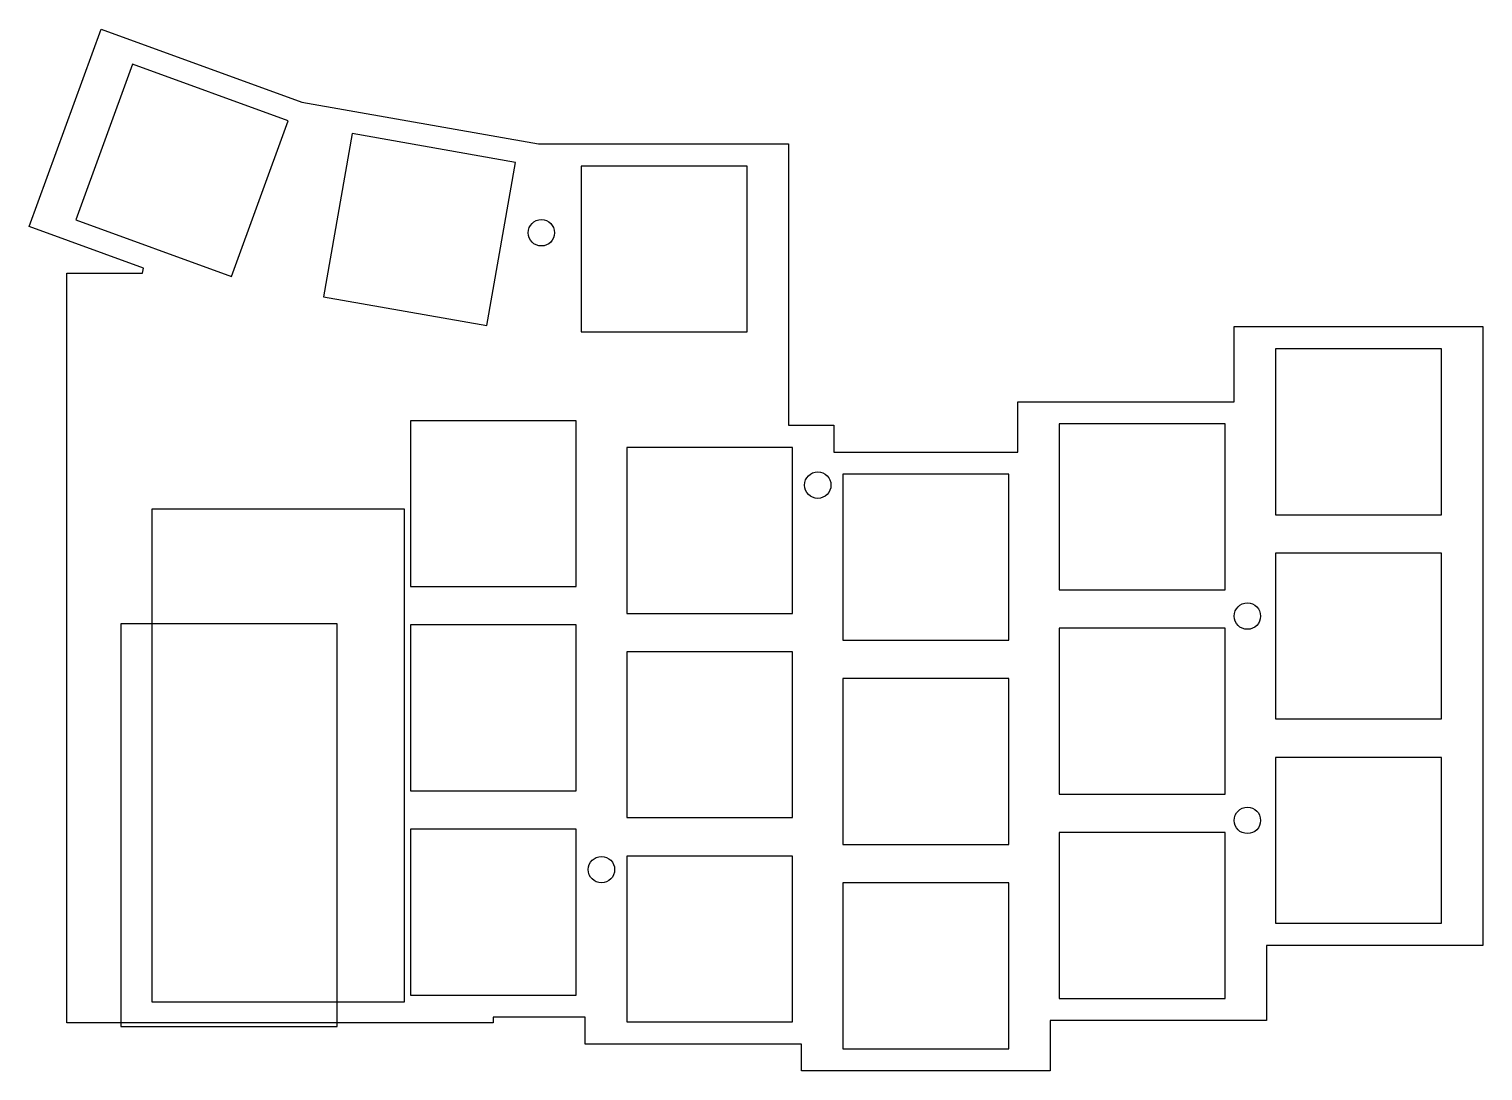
# Model space of a CAD drawing. Header units: metres. Extents: x -75 to 46, y -9 to 78.
import ezdxf

# ---------------------------------------------------------------- set-up
doc = ezdxf.new("R2010")
doc.units = ezdxf.units.M

msp = doc.modelspace()

# ---------------------------------------------------------------- linework, layer by layer
at = {"layer": 'BATTERY_BAY'}
msp.add_lwpolyline([(-43.4, -3), (-43.4, 38), (-64.4, 38), (-64.4, -3), (-43.4, -3)], close=True, dxfattribs=at)
at = {"layer": 'CONTROLLER'}
msp.add_lwpolyline([(-67, -5.05), (-49, -5.05), (-49, 28.45), (-67, 28.45)], close=True, dxfattribs=at)
at = {"layer": 'HOLES'}
for centre in [(-32, 61), (-9, 40), (26.75, 29.1), (26.75, 12.1), (-27, 8)]:
    msp.add_circle(centre, 1.1, dxfattribs=at)
at = {"layer": 'OUTLINE'}
msp.add_lwpolyline([(-71.5, 57.65), (-65.19, 57.65), (-65.12, 58.05), (-74.63, 61.51), (-68.64, 77.95), (-51.94, 71.87), (-32.24, 68.4), (-11.43, 68.4), (-11.43, 44.98), (-7.65, 44.98), (-7.65, 42.75), (7.65, 42.75), (7.65, 46.94), (25.65, 46.94), (25.65, 53.19), (46.35, 53.19), (46.35, 1.69), (28.35, 1.69), (28.35, -4.56), (10.35, -4.56), (10.35, -8.75), (-10.35, -8.75), (-10.35, -6.52), (-28.35, -6.52), (-28.35, -4.29), (-36, -4.29), (-36, -4.75), (-71.5, -4.75), (-71.5, 57.65)], close=True, dxfattribs=at)
at = {"layer": 'SWITCHES'}
for points in [[(-57.79, 57.35), (-53.07, 70.31), (-66.03, 75.03), (-70.75, 62.07), (-57.79, 57.35)], [(-36.54, 53.27), (-34.15, 66.86), (-47.74, 69.25), (-50.13, 55.66), (-36.54, 53.27)], [(-14.88, 52.75), (-14.88, 66.55), (-28.68, 66.55), (-28.68, 52.75), (-14.88, 52.75)], [(42.9, 37.54), (42.9, 51.34), (29.1, 51.34), (29.1, 37.54), (42.9, 37.54)], [(-29.1, 31.56), (-29.1, 45.36), (-42.9, 45.36), (-42.9, 31.56), (-29.1, 31.56)], [(24.9, 31.29), (24.9, 45.09), (11.1, 45.09), (11.1, 31.29), (24.9, 31.29)], [(-11.1, 29.33), (-11.1, 43.13), (-24.9, 43.13), (-24.9, 29.33), (-11.1, 29.33)], [(6.9, 27.1), (6.9, 40.9), (-6.9, 40.9), (-6.9, 27.1), (6.9, 27.1)], [(42.9, 20.54), (42.9, 34.34), (29.1, 34.34), (29.1, 20.54), (42.9, 20.54)], [(-29.1, 14.56), (-29.1, 28.36), (-42.9, 28.36), (-42.9, 14.56), (-29.1, 14.56)], [(24.9, 14.29), (24.9, 28.09), (11.1, 28.09), (11.1, 14.29), (24.9, 14.29)], [(-11.1, 12.33), (-11.1, 26.13), (-24.9, 26.13), (-24.9, 12.33), (-11.1, 12.33)], [(6.9, 10.1), (6.9, 23.9), (-6.9, 23.9), (-6.9, 10.1), (6.9, 10.1)], [(42.9, 3.54), (42.9, 17.34), (29.1, 17.34), (29.1, 3.54), (42.9, 3.54)], [(-29.1, -2.44), (-29.1, 11.36), (-42.9, 11.36), (-42.9, -2.44), (-29.1, -2.44)], [(24.9, -2.71), (24.9, 11.09), (11.1, 11.09), (11.1, -2.71), (24.9, -2.71)], [(-11.1, -4.67), (-11.1, 9.13), (-24.9, 9.13), (-24.9, -4.67), (-11.1, -4.67)], [(6.9, -6.9), (6.9, 6.9), (-6.9, 6.9), (-6.9, -6.9), (6.9, -6.9)]]:
    msp.add_lwpolyline(points, close=True, dxfattribs=at)

doc.saveas('drawing.dxf')
